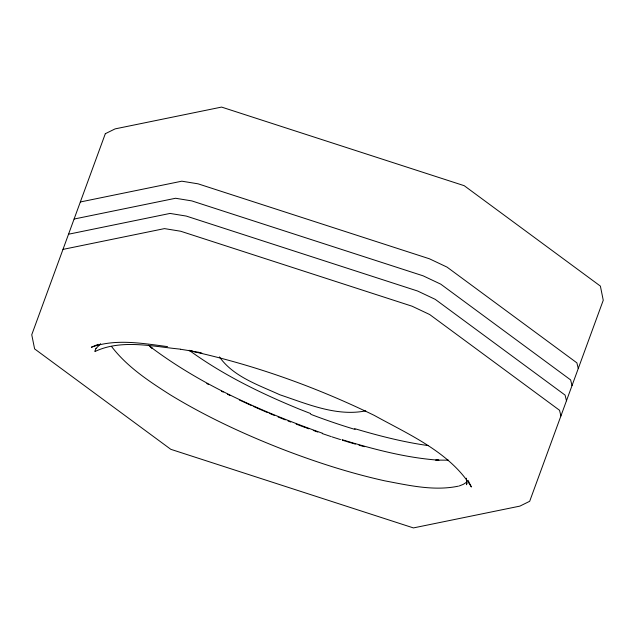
<?xml version="1.0" encoding="UTF-8"?>
<svg xmlns="http://www.w3.org/2000/svg" width="635" height="635" viewBox="0 0 635 635"><rect width="100%" height="100%" fill="white"/><g stroke="black" fill="none" stroke-linecap="round" stroke-linejoin="round"><path stroke-width="0.95" d="M95.948 348.298C95.941 349.012 93.877 352.488 95.417 351.298C121.841 339.066 152.757 346.512 180.594 349.171M467.209 482.862L466.527 484.719L466.407 478.187M96.028 348.48L100.655 343.694M466.288 482.394L463.256 484.37L459.256 485.95M98.171 344.329L91.361 347.242C115.784 338.471 142.518 343.384 167.537 346.615M365.752 410.853C336.59 416.758 307.142 403.884 279.876 394.787C258.596 384.985 233.442 376.809 219.44 356.902M458.43 486.14C434.022 491.284 408.9 485.378 384.85 480.854C349.742 473.067 315.452 461.947 281.924 449.016C243.268 433.872 205.446 416.298 169.982 394.645C148.701 381.063 126.952 366.752 111.498 346.416M80.335 201.978L181.832 181.189L198.072 183.832L429.419 258.786L447.032 267.113L576.882 362.855L578.263 368.538M74.089 219.043L175.585 198.263L191.826 200.906L423.172 275.852L440.785 284.178L570.635 379.92L572.016 385.604M68.532 234.22L170.037 213.431L186.269 216.075L417.616 291.028L435.237 299.355L565.079 395.097L566.468 400.78M62.984 249.396L164.481 228.608L180.721 231.251L412.067 306.205L429.681 314.531L559.53 410.266L560.911 415.957M448.493 460.169L435.793 460.105L438.904 460.208C405.852 457.835 373.618 449.255 342.027 439.666M428.546 445.635C403.455 442.158 378.849 435.824 354.592 428.617M191.198 350.996L201.803 353.068M189.667 350.758C253.555 364.633 315.587 386.81 374.34 415.425C408.924 434.618 449.794 452.104 471.392 486.981L468.058 480.338M359.029 445.198L364.419 446.691M346.146 441.373L355.362 444.119M332.041 436.888L340.511 439.595M342.4 440.19L345.218 441.095M322.239 433.57L331.152 436.586M322.667 433.316C261.953 411.702 201.747 385.604 150.043 346.551L152.257 348.29L148.582 345.17M306.078 427.839L308.777 428.808M313.277 430.419L317.77 432.038M296.156 424.101L305.181 427.514M310.682 413.583L299.561 409.218C260.914 393.39 222.972 374.92 189.127 350.258M278.13 417.005L285.337 419.878M288.036 420.957L290.735 422.037M264.716 411.393L267.398 412.512M269.184 413.266L274.55 415.512M253.246 406.344L263.835 411.004M239.355 399.971L251.476 405.567M227.513 394.248L230.045 395.478M221.432 391.192L223.187 392.089M206.788 383.54L208.47 384.453M355.14 429.458A197.644 55.015 23.3 0 1 310.745 414.314M180.832 349.321A197.453 40.41 17.1 0 1 193.135 351.338M197.81 352.171A197.453 40.41 17.1 0 1 199.652 352.504M105.323 133.699L31.75 334.74L34.615 348.901L170.791 449.31L413.425 527.915L519.875 506.119L529.677 501.301L603.25 300.26L600.385 286.099L464.209 185.69L221.575 107.085L115.125 128.881L105.323 133.699"/></g></svg>
